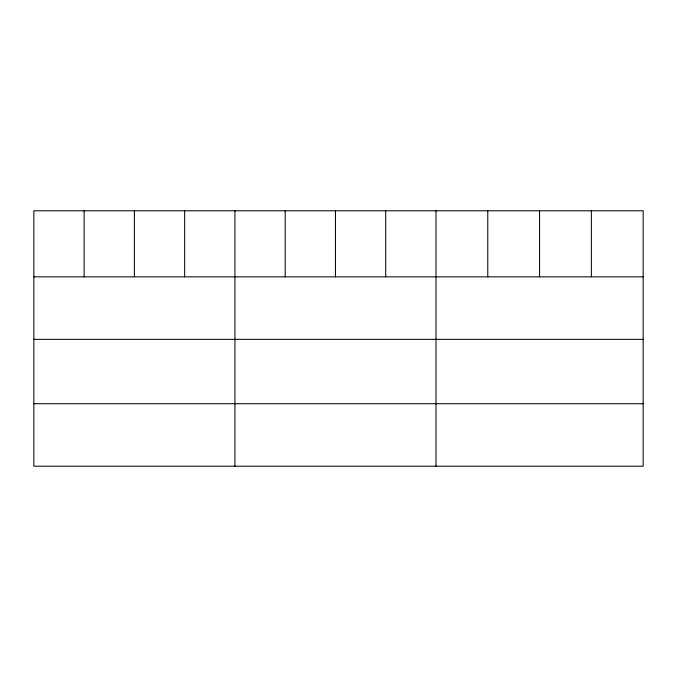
<?xml version="1.0" encoding="UTF-8"?>
<svg xmlns="http://www.w3.org/2000/svg" width="677" height="677" viewBox="0 0 677 677"><rect width="100%" height="100%" fill="white"/><g stroke="black" fill="none" stroke-linecap="round" stroke-linejoin="round"><path stroke-width="1.02" d="M643.15 276.851L643.15 466.208L33.85 466.208L33.85 210.792L643.15 210.792L643.15 276.851L33.85 276.851M33.85 339.338L643.15 339.338M33.85 403.72L643.15 403.72M591.359 210.792L591.359 276.851M539.569 210.792L539.569 276.851M487.778 210.792L487.778 276.851M435.988 210.792L435.988 466.208M385.721 210.792L385.721 276.851M335.453 210.792L335.453 276.851M285.186 210.792L285.186 276.851M234.919 210.792L234.919 466.208M184.652 210.792L184.652 276.851M134.385 210.792L134.385 276.851M84.117 210.792L84.117 276.851"/></g></svg>
